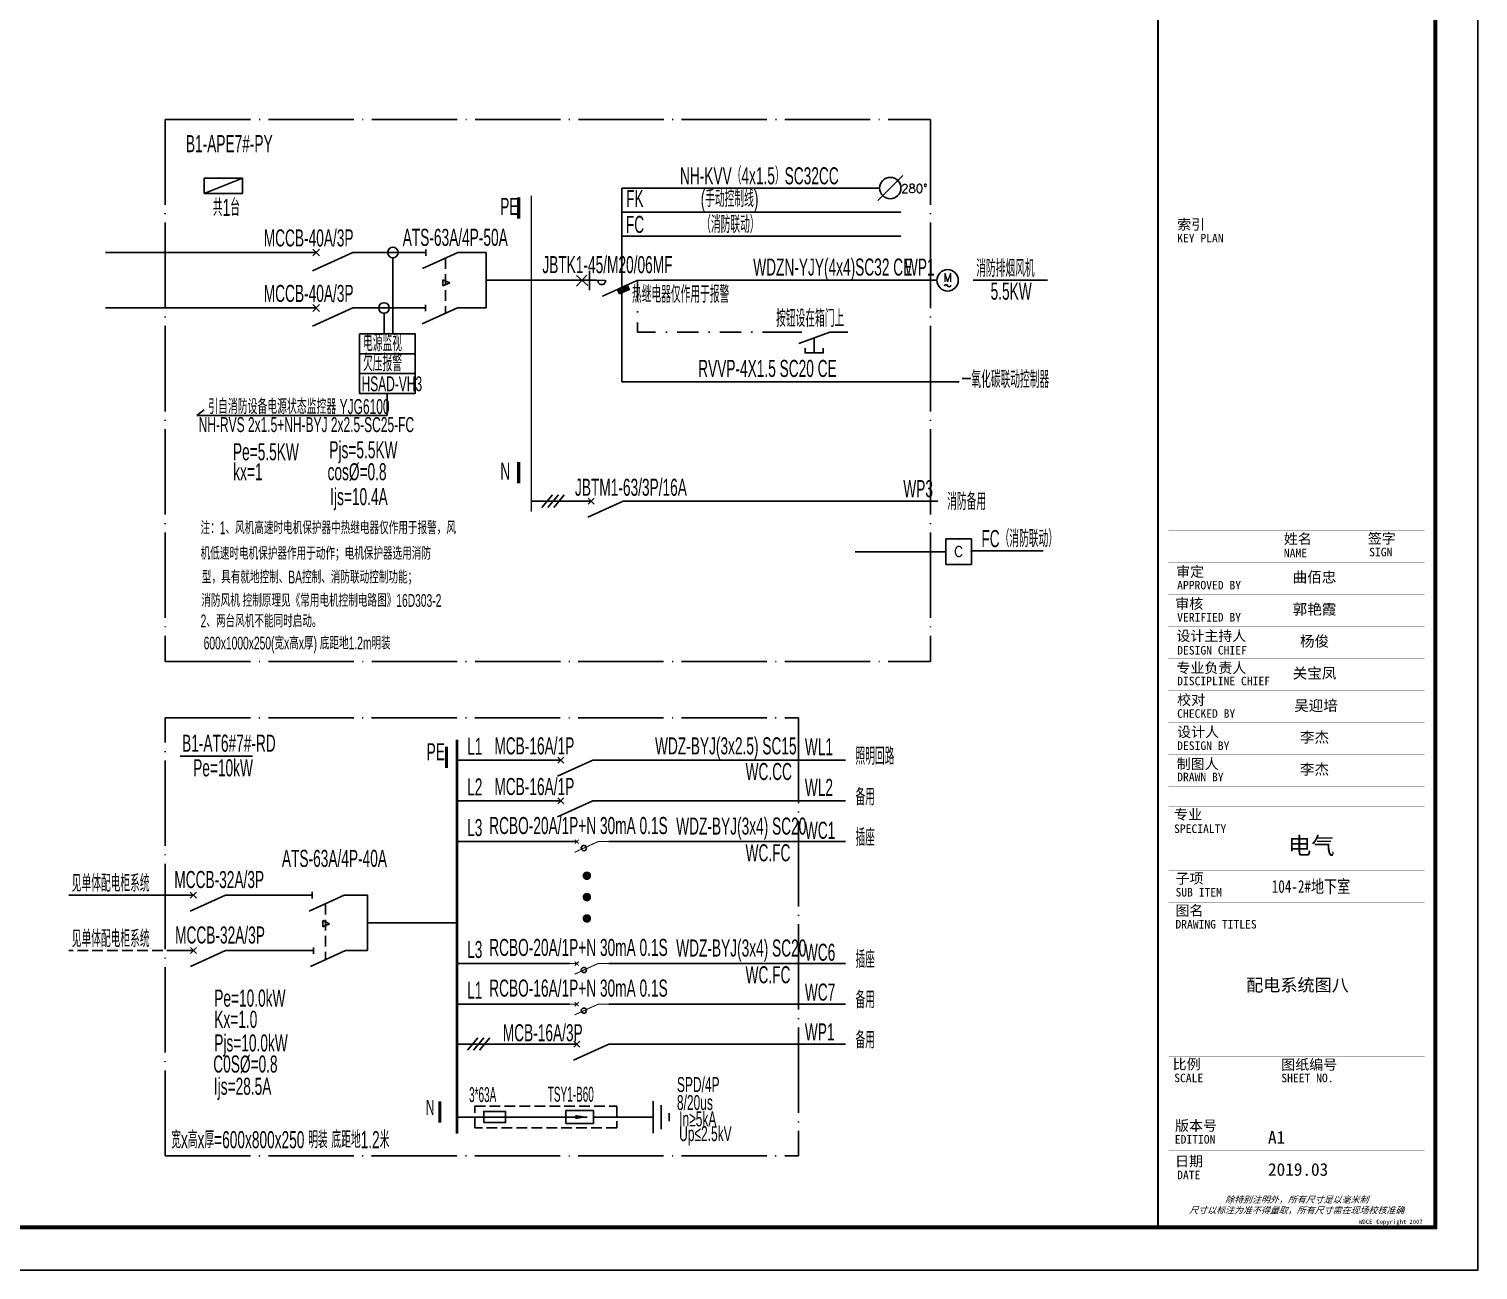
# Model space of a CAD drawing. Extents: x 776418 to 2076422, y -1170708 to 498544.
# Drawn here: x 958573 to 992531, y -576755 to -547682 of the extents above; entities that cross this region are included whole.
import ezdxf
from ezdxf.enums import TextEntityAlignment as Align

# ---------------------------------------------------------------- set-up
doc = ezdxf.new("R2010")
doc.units = 0
doc.header["$LTSCALE"] = 1000
doc.header["$MEASUREMENT"] = 0
for name, pattern in [('CONTINOUS', [0]), ('DASH', [0.35, 0.25, -0.1]), ('DASHDOT', [1, 0.5, -0.25, 0, -0.25]), ('DOTE', [2.42, 2, -0.2, 0.02, -0.2]), ('HIDDEN', [0.375, 0.25, -0.125])]:
    doc.linetypes.add(name, pattern=pattern)
doc.layers.get('0').update_dxf_attribs({"linetype": 'CONTINUOUS'})
for name, color, linetype in [('D-TEXT', 7, 'CONTINUOUS'), ('DIM-动力', 3, 'CONTINUOUS'), ('DOTLN', 2, 'DASH'), ('DQ', 255, 'CONTINOUS'), ('EL-1', 4, 'DASH'), ('EL-TEXT', 3, 'CONTINUOUS'), ('ELEMENT', 3, 'CONTINUOUS'), ('EQUIP-动力', 3, 'CONTINUOUS'), ('EQUIP-箱柜', 3, 'CONTINUOUS'), ('SHEET_LINE', 6, 'CONTINUOUS'), ('SHEET_TEXT', 7, 'CONTINUOUS'), ('TEL_TEXT', 3, 'CONTINUOUS'), ('TEL_TITLE', 7, 'CONTINUOUS'), ('TERM', 2, 'CONTINUOUS'), ('WIRE-动力', 2, 'CONTINUOUS'), ('WIRE-照明', 1, 'CONTINUOUS'), ('WIRE-系统', 4, 'CONTINUOUS'), ('WIRE-通讯', 4, 'CONTINUOUS'), ('字', 7, 'CONTINUOUS')]:
    doc.layers.add(name, color=color, linetype=linetype)
doc.styles.add('_COMPLEX', font='ROS', dxfattribs={"width": 0.6, "bigfont": 'JD'})
doc.styles.add('_JD', font='ros.shx', dxfattribs={"width": 0.8, "bigfont": 'JD.shx'})
doc.styles.add('_TCH_LABEL', font='COMPLEX', dxfattribs={"bigfont": 'GBCBIG'})
doc.styles.add('_TEL_DIM', font='SIMPLEX', dxfattribs={"width": 0.7, "height": 3.5, "bigfont": 'HZTXT'})
doc.styles.add('DIM_FONT', font='SIMPLEX', dxfattribs={"width": 0.7, "bigfont": 'GBCBIG'})
doc.styles.get("Standard").update_dxf_attribs({"font": 'gbenor.shx', "bigfont": 'gbcbig.shx'})
doc.styles.add('华文细黑', font='STXIHEI.TTF')

# ---------------------------------------------------------------- blocks, each defined once
blk = doc.blocks.new('M_M7')
for p, q in [((-0.25, -0.2), (0, -0.75)), ((-0.047, -0.297), (0.047, -0.203)), ((-0.047, -0.203), (0.047, -0.297))]:
    blk.add_line(p, q)
for points in [[(0, 0), (0, -0.25)], [(0, -0.75), (0, -1)]]:
    blk.add_lwpolyline(points)
at = {"width": 0.8, "flags": 9}
blk.add_attdef('S', (0.25, -0.5), '', height=0.2, dxfattribs=at)
blk = doc.blocks.new('$element$00000525')
at = {"const_width": 0.0233}
for points in [[(0, 0), (0, -0.25)], [(-0.25, -0.2), (0, -0.75), (0, -1)], [(-0.047, -0.203), (0.047, -0.297)], [(0.047, -0.203), (-0.047, -0.297)]]:
    blk.add_lwpolyline(points, dxfattribs=at)
blk.add_circle((-0.151, -0.417), 0.0615)
at = {"flags": 9}
blk.add_attdef('S', (0, 0), '', height=0.00000667, dxfattribs=at)
blk = doc.blocks.new('M_M8')
for p, q in [((-0.25, -0.2), (0, -0.75)), ((0.05, -0.25), (-0.05, -0.25))]:
    blk.add_line(p, q)
for points in [[(0, 0), (0, -0.25)], [(0, -0.75), (0, -1)]]:
    blk.add_lwpolyline(points)
at = {"style": 'DIM_FONT', "width": 0.8, "flags": 9}
blk.add_attdef('S', (0.25, -0.5), '', height=0.2, dxfattribs=at)
blk = doc.blocks.new('$equip_U$00000105(JDQINJING)')
for p, q in [((0.5, 1), (-0.5, 1)), ((-0.5, 1), (-0.5, 0)), ((0.5, 0), (0.5, 1)), ((-0.5, 0), (0.5, 0))]:
    blk.add_line(p, q)
for p in [(0, 1), (-0.5, 0.5), (0, 0), (0.5, 0.5)]:
    blk.add_point(p)
at = {"color": 7, "style": '_TEL_DIM'}
blk.add_attdef('$TEXT$', text='', height=0.4, dxfattribs=at).set_placement((-0.002, 0.507), align=Align.MIDDLE_CENTER)
at = {"color": 7, "style": '_TEL_DIM', "flags": 1}
blk.add_attdef('A', text='', height=0.00002, dxfattribs=at).set_placement((0, 0), align=Align.MIDDLE_CENTER)
blk = doc.blocks.new('$equip$00001416')
for p, q in [((0.75, 0.6), (-0.75, 0.6)), ((-0.75, 0), (0.75, 0.6)), ((-0.75, 0.6), (-0.75, 0)), ((0.75, 0), (0.75, 0.6)), ((-0.75, 0), (0.75, 0))]:
    blk.add_line(p, q)
for p in [(0, 0.6), (-0.75, 0.3), (0, 0), (0.75, 0.3)]:
    blk.add_point(p)
at = {"style": '_TCH_LABEL', "flags": 9}
blk.add_attdef('A', (0, 0), '', height=0.00002, dxfattribs=at)
blk = doc.blocks.new('A$C00115E70')
at = {"layer": 'WIRE-通讯', "ltscale": 0.001}
blk.add_lwpolyline([(-84100, 59400), (0, 59400), (0, 0), (-84100, 0)], close=True, dxfattribs=at)
blk = doc.blocks.new('WDCE Copyright200X')
at = {"const_width": 0.016}
blk.add_lwpolyline([(-10.6, 1.26, 1), (-11.4, 1.26, 1)], format="xyb", close=True, dxfattribs=at)
at = {"style": '华文细黑'}
for s, p in [('WDCE ', (-11.46, 0.5)), ('     Copyright ', (-3.51, 0.5))]:
    blk.add_text(s, height=1, dxfattribs=at).set_placement(p, align=Align.BOTTOM_RIGHT)
blk.add_text('c', height=0.6, dxfattribs=at).set_placement((-11.04, 1.35), align=Align.MIDDLE_CENTER)
blk.add_attdef('200X', text='', height=1, dxfattribs=at).set_placement((-0.45, 0.5), align=Align.BOTTOM_RIGHT)
blk = doc.blocks.new('A$C51FB5BAD')
at = {"layer": 'SHEET_LINE', "const_width": 50}
blk.add_lwpolyline([(-6500, -57400), (0, -57400), (0, -6150), (-6500, -6150)], close=True, dxfattribs=at)
at = {"layer": 'SHEET_LINE', "const_width": 5}
for points in [[(-6250, -15740), (-6250, -33443)], [(-6250, -33443), (-250, -33443), (-250, -15740)], [(-5750, -32740), (-750, -32740)], [(-6250, -33443), (-250, -33443)], [(-6250, -34426), (-250, -34426)], [(-6250, -47074), (-250, -47074), (-250, -41074), (-6250, -41074), (-6250, -47074)], [(-3750, -41074), (-3750, -47074)], [(-2000, -41074), (-2000, -47074)], [(-6250, -41824), (-250, -41824)], [(-6250, -42574), (-250, -42574)], [(-6250, -43324), (-250, -43324)], [(-6250, -44074), (-250, -44074)], [(-6250, -44824), (-250, -44824)], [(-6250, -45574), (-250, -45574)], [(-6250, -46324), (-250, -46324)], [(-6250, -47550), (-250, -47550), (-250, -56400), (-6250, -56400), (-6250, -47550)], [(-6250, -49050), (-250, -49050)], [(-6250, -49800), (-250, -49800)], [(-6250, -53400), (-250, -53400)], [(-3750, -53400), (-3750, -54800)], [(-6250, -54800), (-250, -54800)], [(-6250, -55600), (-250, -55600)]]:
    blk.add_lwpolyline(points, dxfattribs=at)
at = {"layer": 'SHEET_TEXT', "xscale": 100, "yscale": 100, "zscale": 100}
blk.add_blockref('WDCE Copyright200X', (-250, -57400), dxfattribs=at).add_auto_attribs({'200X': '2007'})
at = {"layer": 'SHEET_TEXT', "style": '华文细黑'}
for s, height, p in [('索引', 240, (-6050, -33786)), ('KEY PLAN', 200, (-6050, -34126)), ('姓名', 240, (-3550, -41153)), ('签字', 240, (-1581, -41143)), ('NAME', 200, (-3550, -41504)), ('SIGN', 200, (-1550, -41480)), ('审定', 240, (-6073, -41919)), ('APPROVED BY', 200, (-6050, -42256)), ('审核', 240, (-6095, -42671)), ('VERIFIED BY', 200, (-6050, -43009)), ('设计主持人', 240, (-6068, -43424)), ('DESIGN CHIEF', 200, (-6050, -43781)), ('专业负责人', 240, (-6067, -44174)), ('DISCIPLINE CHIEF', 200, (-6050, -44502)), ('校对', 240, (-6050, -44924)), ('CHECKED BY', 200, (-6050, -45263)), ('设计人', 240, (-6050, -45674)), ('DESIGN BY', 200, (-6050, -46017)), ('制图人', 240, (-6061, -46424)), ('DRAWN BY', 200, (-6050, -46750)), ('专业', 240, (-6123, -47607)), ('SPECIALTY', 200, (-6123, -47962)), ('子项', 240, (-6088, -49108)), ('SUB ITEM', 200, (-6088, -49450)), ('图名', 240, (-6091, -49859)), ('DRAWING TITLES', 200, (-6091, -50200)), ('比例', 240, (-6156, -53458)), ('图纸编号', 240, (-3610, -53468)), ('SCALE', 200, (-6119, -53800)), ('SHEET NO.', 200, (-3610, -53800)), ('版本号', 240, (-6100, -54897)), ('EDITION', 200, (-6106, -55239)), ('日期', 240, (-6100, -55732)), ('DATE', 200, (-6050, -56074))]:
    blk.add_text(s, height=height, dxfattribs=at).set_placement(p, align=Align.TOP_LEFT)
at = {"layer": 'SHEET_TEXT', "style": '华文细黑', "oblique": 20}
for s, p in [('除特别注明外，所有尺寸是以毫米制', (-3250, -56750)), ('尺寸以标注为准不得量取，所有尺寸需在现场校核准确', (-3250, -57000))]:
    blk.add_text(s, height=150, dxfattribs=at).set_placement(p, align=Align.MIDDLE_CENTER)
at = {"layer": '字', "style": '华文细黑'}
for s, p in [('A1', (-3921, -55441)), ('2019.03', (-3921, -56193))]:
    blk.add_text(s, height=296.2, dxfattribs=at).set_placement(p)
at = {"layer": '字', "insert": (-2908, -48482), "char_height": 400, "width": 78154.16, "attachment_point": 5, "style": '华文细黑'}
blk.add_mtext('电气', dxfattribs=at)
blk = doc.blocks.new('$TelecSys$00000011')
at = {"const_width": 0.5}
blk.add_lwpolyline([(-0.25, 0, 1), (0.25, 0, 1)], format="xyb", close=True, dxfattribs=at)
blk = doc.blocks.new('M_M24')
for p, q in [((-0.25, -0.375), (0.25, -0.375)), ((-0.1875, -0.5), (0.1875, -0.5)), ((-0.0625, -0.625), (0.0625, -0.625))]:
    blk.add_line(p, q)
blk.add_lwpolyline([(0, 0), (0, -0.375)])
at = {"width": 0.8, "flags": 9}
blk.add_attdef('S', (0.25, -0.5), '', height=0.2, dxfattribs=at)
blk = doc.blocks.new('M_M17')
for p, q in [((-0.1, -0.717), (-0.1, -0.283)), ((-0.1, -0.283), (0.1, -0.283)), ((0, -0.383), (0, -0.717)), ((0.1, -0.283), (0.1, -0.717)), ((0.1, -0.717), (-0.1, -0.717))]:
    blk.add_line(p, q)
for points in [[(0, 0), (0, -0.283)], [(0, -0.717), (0, -1)]]:
    blk.add_lwpolyline(points)
for points in [[(-0.033, -0.567), (0.033, -0.567), (0, -0.367), (0.033, -0.567)], [(0.033, -0.567), (0, -0.367), (-0.033, -0.567), (0.033, -0.567)], [(0, -0.367), (-0.033, -0.567), (0.033, -0.567), (0, -0.367)]]:
    blk.add_solid(points)
at = {"width": 0.8, "flags": 9}
blk.add_attdef('S', (0.25, -0.5), '', height=0.2, dxfattribs=at)
blk = doc.blocks.new('$element$00000577')
at = {"const_width": 0.0233}
for points in [[(0, 0), (0, -0.25)], [(-0.25, -0.2), (0, -0.75), (0, -1)]]:
    blk.add_lwpolyline(points, dxfattribs=at)
blk.add_arc((-0.008, -0.192), 0.0589, 81.8699, 278.1301)
at = {"flags": 9}
blk.add_attdef('S', (0, 0), '', height=0.00000667, dxfattribs=at)
blk = doc.blocks.new('$equip$00001817')
blk.add_line((-0.589, -0.589), (0.589, 0.589))
blk.add_circle((0, 0), 0.5)
at = {"color": 7, "style": '_TEL_DIM', "flags": 1}
blk.add_attdef('A', text='', height=0.00002, dxfattribs=at).set_placement((0, 0), align=Align.MIDDLE_CENTER)
at = {"color": 7, "style": '_TEL_DIM'}
blk.add_attdef('$TEXT$', text='', height=0.4, dxfattribs=at).set_placement((1.361, -0.018), align=Align.MIDDLE_CENTER)
blk = doc.blocks.new('$element$00000544')
for points in [[(0, 0), (0, -0.283)], [(-0.25, -0.333), (-0.324, -0.333), (-0.324, -0.617), (-0.25, -0.617)], [(0, -1), (0, -0.721), (-0.176, -0.235)], [(-0.324, -0.478), (-0.087, -0.478)]]:
    blk.add_lwpolyline(points)
at = {"flags": 9}
blk.add_attdef('S', (0, 0), '', height=0.00000667, dxfattribs=at)
blk = doc.blocks.new('$equip$00001811')
blk.add_circle((0, 0), 0.5)
for centre, radius, start, end in [((-0.073, -0.273), 0.0768, 17.22719, 184.21643), ((0.073, -0.227), 0.0769, 197.25914, 5.11794)]:
    blk.add_arc(centre, radius, start, end)
at = {"color": 7, "style": '_TEL_DIM'}
blk.add_attdef('$TEXT$', text='', height=0.4, dxfattribs=at).set_placement((0.001, 0.137), align=Align.MIDDLE_CENTER)
at = {"color": 7, "style": '_TEL_DIM', "flags": 1}
blk.add_attdef('A', text='', height=0.00002, dxfattribs=at).set_placement((0, 0), align=Align.MIDDLE_CENTER)

msp = doc.modelspace()

# ---------------------------------------------------------------- hatches: boundary and pattern name
h = msp.add_hatch()
h.set_pattern_fill('ANSI31', color=256, scale=10, style=0)
h.set_pattern_definition([(45, (771623.4296, -584361.3363), (-0.707106781, 0.707106781), [])])
h.paths.add_polyline_path([(972641, -553782), (972594, -553678), (972367, -553782), (972414, -553885)])

# ---------------------------------------------------------------- linework, layer by layer
at = {"linetype": 'DOTE'}
for p, q in [((961768, -549799), (961767, -562502)), ((961768, -549799), (979698, -549799)), ((979698, -549799), (979698, -562502)), ((961767, -562502), (979698, -562502)), ((961763, -574080), (961763, -563816)), ((961763, -563816), (976609, -563816)), ((976609, -563816), (976609, -574080)), ((961763, -574080), (976609, -574080))]:
    msp.add_line(p, q, dxfattribs=at)
for p, q in [((971649, -553452), (971407, -553709)), ((971408, -553455), (971673, -553688)), ((980059, -559927, 0), (977937, -559927, 0)), ((962116, -564720), (963815, -564720))]:
    msp.add_line(p, q)
at = {"linetype": 'DASHDOT'}
for p in [(972833, -553559), (976260, -554786, 0)]:
    msp.add_line(p, (972833, -554786, 0), dxfattribs=at)
at = {"linetype": 'Continuous', "const_width": 72.9}
for points in [[(970049, -551629), (970049, -552126)], [(968356, -564498), (968356, -564995)], [(968203, -572805), (968203, -573302)]]:
    msp.add_lwpolyline(points, dxfattribs=at)
msp.add_lwpolyline([(972414, -553885), (972641, -553782), (972594, -553678), (972367, -553782)], close=True)
at = {"linetype": 'Continuous', "const_width": 72.9, "elevation": 0}
msp.add_lwpolyline([(970049, -557829), (970049, -558326)], dxfattribs=at)
at = {"layer": 'D-TEXT'}
for p, q in [((972469, -551409), (978508, -551409)), ((972469, -551409), (972469, -555945, 0)), ((972469, -551974), (979002, -551974)), ((972469, -552538), (979002, -552538)), ((980698, -553570), (982446, -553570)), ((972469, -555945, 0), (980369, -555945, 0)), ((980659, -559905, 0), (982337, -559905, 0))]:
    msp.add_line(p, q, dxfattribs=at)
at = {"layer": 'DIM-动力', "ltscale": 0.001}
msp.add_lwpolyline([(908431, -576755), (992531, -576755), (992531, -517355), (908431, -517355)], close=True, dxfattribs=at)
at = {"layer": 'DOTLN', "linetype": 'DASH'}
msp.add_lwpolyline([(969019, -572916), (972348, -572916), (972348, -573426), (969019, -573426)], close=True, dxfattribs=at)
at = {"layer": 'DQ'}
for p, q in [((967097, -553043), (967097, -554821)), ((966894, -554821), (966894, -554342)), ((966971, -556224), (966971, -556738)), ((962510, -556738), (962675, -556604)), ((966971, -556738), (962510, -556738))]:
    msp.add_line(p, q, dxfattribs=at)
for points in [[(966321, -554821), (967621, -554821), (967621, -555289), (966321, -555289)], [(966321, -555289), (967621, -555289), (967621, -555756), (966321, -555756)], [(966321, -555756), (967621, -555756), (967621, -556224), (966321, -556224)]]:
    msp.add_lwpolyline(points, close=True, dxfattribs=at)
for centre in [(967102, -552919), (966894, -554218)]:
    msp.add_circle(centre, 124, dxfattribs=at)
at = {"layer": 'EL-1'}
msp.add_line((962057, -569273), (959511, -569273), dxfattribs=at)
at = {"layer": 'ELEMENT'}
msp.add_lwpolyline([(969231, -573301), (969231, -573041), (969741, -573041), (969741, -573301)], close=True, dxfattribs=at)
at = {"layer": 'TEL_TITLE'}
msp.add_lwpolyline([(908431, -576755), (992531, -576755), (992531, -517355), (908431, -517355)], close=True, dxfattribs=at)
at = {"layer": 'TEL_TITLE', "const_width": 100}
msp.add_lwpolyline([(910931, -575755), (991531, -575755), (991531, -518355), (910931, -518355)], close=True, dxfattribs=at)
at = {"layer": 'WIRE-动力'}
for p, q in [((970839, -558597), (970591, -558891)), ((970979, -558597), (970731, -558891)), ((971119, -558597), (970871, -558891)), ((969096, -571314), (968848, -571608)), ((969236, -571314), (968988, -571608)), ((969376, -571314), (969128, -571608))]:
    msp.add_line(p, q, dxfattribs=at)
at = {"layer": 'WIRE-照明'}
for p, q in [((965089, -552919), (960367, -552919)), ((967786, -552919), (966419, -552919)), ((968995, -552919), (969290, -552919)), ((969290, -552919), (969290, -554218)), ((968275, -553555), (968275, -553702)), ((968275, -553555), (968435, -553629)), ((968275, -553702), (968435, -553629)), ((973208, -553570), (979851, -553570)), ((965089, -554218), (960367, -554218)), ((967790, -554218), (966423, -554218)), ((968989, -554218), (969290, -554218)), ((970341, -558744), (971745, -558744)), ((972683, -558744), (979871, -558744)), ((970661, -564814), (968604, -564814)), ((970661, -565766), (968604, -565766)), ((971411, -566719), (968604, -566719)), ((966149, -567974), (966510, -567974)), ((966510, -567974), (966510, -569273)), ((965457, -568570), (965457, -568717)), ((965457, -568570), (965617, -568644)), ((965457, -568717), (965617, -568644)), ((966510, -568623), (968604, -568623)), ((966146, -569273), (966510, -569273)), ((971241, -569575), (968604, -569575)), ((971241, -570528), (968604, -570528)), ((971035, -571461), (968604, -571461)), ((968604, -573171), (970731, -573171)), ((972231, -573171), (973044, -573171))]:
    msp.add_line(p, q, dxfattribs=at)
at = {"layer": 'WIRE-照明', "linetype": 'HIDDEN'}
for p, q in [((968337, -553048), (968337, -554347)), ((965519, -568175), (965519, -569489))]:
    msp.add_line(p, q, dxfattribs=at)
at = {"layer": 'WIRE-照明', "linetype": 'Continuous'}
for p, q in [((971708, -553345), (971708, -553804)), ((969290, -553570), (970345, -553570)), ((970346, -553570), (971877, -553570)), ((970346, -553570), (971877, -553570)), ((962050, -567974), (959511, -567974)), ((964837, -567974), (963550, -567974)), ((963557, -569273), (964869, -569273))]:
    msp.add_line(p, q, dxfattribs=at)
at = {"layer": 'WIRE-照明', "linetype": 'ByBlock'}
for p, q in [((972161, -564814), (977709, -564814)), ((972161, -565766), (977709, -565766)), ((972161, -566719), (977709, -566719)), ((972161, -569575), (977709, -569575)), ((972161, -570528), (977709, -570528)), ((972535, -571461), (977709, -571461))]:
    msp.add_line(p, q, dxfattribs=at)
at = {"layer": 'WIRE-照明', "const_width": 36}
msp.add_lwpolyline([(970346, -551587), (970345, -558991)], dxfattribs=at)
at = {"layer": 'WIRE-照明', "color": 1, "const_width": 66.5}
msp.add_lwpolyline([(968604, -564331), (968604, -573558)], dxfattribs=at)

# ---------------------------------------------------------------- block references
msp.add_blockref('A$C51FB5BAD', (991531, -518355))
at = {"layer": 'DQ', "xscale": 1500, "yscale": 1500, "zscale": 1500}
for name, p, rotation in [('M_M8', (967495, -552919), 90), ('M_M8', (967489, -554218), 90), ('M_M7', (971370, -558744), 90), ('M_M7', (970661, -564814), 89.99999999999993), ('M_M7', (970661, -565766), 89.99999999999993), ('M_M7', (962050, -567974), 90), ('M_M8', (964837, -567974), 90), ('M_M7', (962057, -569273), 90), ('M_M8', (964869, -569273), 90)]:
    msp.add_blockref(name, p, dxfattribs=dict(at, rotation=rotation))
at = {"layer": 'ELEMENT'}
for name, p, xscale, yscale, zscale, rotation in [('M_M7', (964875, -552919), 1714.285714285681, 1714.285714285681, 1714.285714285681, 90), ('$element$00000577', (971708, -553570), 1500, 1500, 1500, 90), ('M_M7', (964875, -554218), 1714.285714285681, 1714.285714285681, 1714.285714285681, 90), ('$element$00000525', (971161, -566719), 1000, 1000, 1000, 90), ('$element$00000525', (971161, -569575), 1000, 1000, 1000, 90), ('$element$00000525', (971161, -570528), 1000, 1000, 1000, 90), ('M_M7', (971035, -571461), 1500, 1500, 1500, 89.99999999999993), ('M_M24', (972637, -573171), 1500, 1500, 1500, 90), ('M_M17', (972231, -573171), -1500, 1500, 1500, 270)]:
    msp.add_blockref(name, p, dxfattribs=dict(at, xscale=xscale, yscale=yscale, zscale=zscale, rotation=rotation))
at = {"layer": 'EQUIP-动力'}
ref = msp.add_blockref('$equip$00001817', (978758, -551409), dxfattribs=dict(at, xscale=500, yscale=500, zscale=500))
ref.add_attrib('$TEXT$', '280%%D', dxfattribs={"layer": '0', "color": 7, "height": 200, "style": '_TEL_DIM'}).set_placement((979322, -551418), align=Align.MIDDLE_CENTER)
at = {"layer": 'EQUIP-动力', "xscale": 500, "yscale": 500, "zscale": 500}
msp.add_blockref('$equip$00001811', (980101, -553570), dxfattribs=at).add_auto_attribs({'$TEXT$': 'M'})
at = {"layer": 'EQUIP-箱柜', "xscale": 600, "yscale": 600, "zscale": 600}
msp.add_blockref('$equip$00001416', (963125, -551539), dxfattribs=at)
msp.add_blockref('$equip_U$00000105(JDQINJING)', (980359, -560227, 0), dxfattribs=at).add_auto_attribs({'$TEXT$': 'C'})
at = {"layer": 'TERM', "xscale": 200, "yscale": 200, "zscale": 200}
for p in [(971648, -567519), (971648, -568019), (971648, -568519)]:
    msp.add_blockref('$TelecSys$00000011', p, dxfattribs=at)
at = {"layer": 'WIRE-系统', "xscale": 1500, "yscale": 1500, "zscale": 1500, "rotation": 90}
msp.add_blockref('$element$00000544', (976260, -554786, 0), dxfattribs=at)
at = {"layer": 'WIRE-通讯', "ltscale": 0.001}
msp.add_blockref('A$C00115E70', (992531, -576755), dxfattribs=at)

# ---------------------------------------------------------------- texts
at = {"layer": 'D-TEXT', "style": '_JD', "width": 0.6}
for s, height, p in [('B1-APE7#-PY', 400, (962251, -550568)), ('NH-KVV（4x1.5）SC32CC', 400, (973829, -551321)), ('FK               (手动控制线)', 400, (972567, -551854)), ('共1台', 400, (962882, -552063)), ('PE', 400, (969617, -552039)), ('FC               （消防联动）', 400, (972562, -552460)), ('MCCB-40A/3P', 400, (964075, -552777)), ('ATS-63A/4P-50A', 400, (967332, -552763, -2980)), ('JBTK1-45/M20/06MF', 400, (970604, -553402)), ('WDZN-YJY(4x4)SC32 CE', 400, (975546, -553459)), ('WP1', 400, (979100, -553461)), ('消防排烟风机', 400, (980772, -553490)), ('MCCB-40A/3P', 400, (964075, -554076)), ('热继电器仅作用于报警', 400, (972705, -554097)), ('5.5KW', 400, (981109, -554024, -124)), ('按钮设在箱门上', 400, (976082, -554662, 0)), ('电源监视', 400, (966403, -555233, 37)), ('欠压报警', 400, (966403, -555701, 37)), ('RVVP-4X1.5 SC20 CE', 400, (974256, -555834, 0)), ('HSAD-VH3', 350, (966367, -556169, 37)), ('一氧化碳联动控制器', 400, (980430, -556092, 0)), ('引自消防设备电源状态监控器 YJG6100 ', 350, (962772, -556702)), ('NH-RVS 2x1.5+NH-BYJ 2x2.5-SC25-FC ', 350, (962550, -557125)), ('Pe=5.5KW', 400, (963354, -557786)), ('Pjs=5.5KW', 400, (965613, -557739)), ('kx=1', 400, (963360, -558255)), ('cos%%C=0.8', 400, (965571, -558253)), ('N', 400, (969618, -558239, 0)), ('JBTM1-63/3P/16A', 400, (971369, -558618)), ('WP3', 400, (979063, -558651)), ('Ijs=10.4A', 400, (965633, -558837)), ('消防备用', 400, (980091, -558952, 1146)), ('注：1、风机高速时电机保护器中热继电器仅作用于报警，风', 300, (962595, -559517, 0)), ('FC（消防联动）', 400, (980893, -559820, 1146)), ('机低速时电机保护器作用于动作；电机保护器选用消防', 300, (962595, -560115, 0)), ('型，具有就地控制、BA控制、消防联动控制功能；', 300, (962626, -560671, 0)), ('消防风机 控制原理见《常用电机控制电路图》16D303-2', 300, (962614, -561219, 0)), ('2、两台风机不能同时启动。', 300, (962596, -561700, 0)), ('600x1000x250(宽x高x厚) 底距地1.2m明装', 300, (962667, -562218)), ('L1', 400, (968842, -564686)), ('WL1', 400, (976756, -564696)), ('照明回路', 400, (977942, -564918)), ('L2', 400, (968842, -565638)), ('WL2', 400, (976756, -565648)), ('备用', 400, (977942, -565870)), ('L3', 400, (968842, -566590)), ('RCBO-20A/1P+N 30mA 0.1S', 400, (969359, -566542)), ('WC1', 400, (976756, -566654)), ('插座', 400, (977942, -566822)), ('L3', 400, (968842, -569447)), ('RCBO-20A/1P+N 30mA 0.1S', 400, (969359, -569398)), ('WC6', 400, (976756, -569511)), ('插座', 400, (977942, -569679)), ('L1', 400, (968842, -570399)), ('RCBO-16A/1P+N 30mA 0.1S', 400, (969359, -570351)), ('WC7', 400, (976756, -570444)), ('备用', 400, (977942, -570622)), ('MCB-16A/3P', 400, (969677, -571396)), ('WP1', 400, (976756, -571377)), ('备用', 400, (977942, -571565)), ('宽x高x厚=600x800x250 明装 底距地1.2米', 400, (961908, -573902))]:
    msp.add_text(s, height=height, dxfattribs=at).set_placement(p)
at = {"layer": 'EL-TEXT', "style": '华文细黑'}
msp.add_text('配电系统图八', height=294, dxfattribs=at).set_placement((987098, -570227))
at = {"layer": 'SHEET_TEXT', "style": '华文细黑'}
msp.add_text('吴迎培', height=250, dxfattribs=at).set_placement((988223, -563408), align=Align.TOP_LEFT)
for tag, p in [('曲佰忠', (988700, -560400)), ('郭艳霞', (988700, -561150)), ('杨俊', (988700, -561900)), ('关宝凤', (988700, -562650)), ('李杰', (988700, -564150)), ('李杰', (988700, -564900))]:
    msp.add_attdef(tag, text='', height=250, dxfattribs=at).set_placement(p, align=Align.TOP_CENTER)
at = {"layer": 'TEL_TEXT', "color": 7, "style": '_JD', "width": 0.6}
for s, p in [('B1-AT6#7#-RD', (962162, -564613)), ('MCB-16A/1P', (969480, -564676)), ('WDZ-BYJ(3x2.5) SC15', (973245, -564676)), ('PE', (967893, -564814)), ('Pe=10kW', (962421, -565190)), (' WC.CC', (975277, -565277)), ('MCB-16A/1P', (969480, -565628)), ('WDZ-BYJ(3x4) SC20', (973741, -566555)), ('ATS-63A/4P-40A', (964501, -567312)), (' WC.FC', (975277, -567181)), ('MCCB-32A/3P', (961979, -567807, 0)), ('见单体配电柜系统', (959576, -567895)), ('见单体配电柜系统', (959576, -569194)), ('MCCB-32A/3P', (961998, -569107, 0)), ('WDZ-BYJ(3x4) SC20', (973741, -569412)), (' WC.FC', (975277, -570038))]:
    msp.add_text(s, height=400, dxfattribs=at).set_placement(p)
at = {"layer": 'TEL_TEXT', "style": '_JD', "width": 0.6}
for s, p in [('Pe=10.0kW', (962916, -570586, 147236)), ('Kx=1.0', (962916, -571082)), ('Pjs=10.0kW', (962916, -571636, 147236)), ('C0S%%C=0.8', (962892, -572130, 147236)), ('Ijs=28.5A', (962907, -572650, 147236))]:
    msp.add_text(s, height=400, dxfattribs=at).set_placement(p)
at = {"layer": 'TEL_TEXT', "ltscale": 2, "style": '_COMPLEX'}
for s, width, p in [('3*63A', 0.5, (968887, -572821)), ('TSY1-B60', 0.5, (970731, -572812)), ('SPD/4P', 0.6, (973758, -572585)), ('8/20us', 0.6, (973758, -573006)), ('In≥5kA', 0.6, (973810, -573391)), ('Up≤2.5kV', 0.6, (973810, -573736))]:
    msp.add_text(s, height=350, dxfattribs=dict(at, width=width)).set_placement(p)
at = {"layer": 'TEL_TEXT', "linetype": 'Continuous', "style": '_JD', "width": 0.6}
msp.add_text('N', height=350, dxfattribs=at).set_placement((967873, -573120))
at = {"layer": '字', "style": '华文细黑', "width": 0.75}
msp.add_text('104-2#地下室', height=300, dxfattribs=at).set_placement((987698, -567919))

doc.saveas('drawing.dxf')
